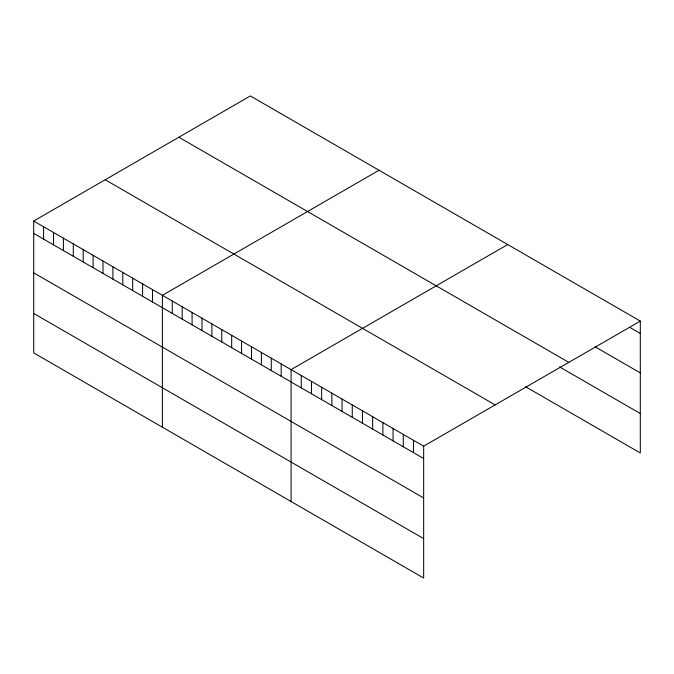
<?xml version="1.0" encoding="UTF-8"?>
<svg xmlns="http://www.w3.org/2000/svg" width="674" height="674" viewBox="0 0 674 674"><rect width="100%" height="100%" fill="white"/><g stroke="black" fill="none" stroke-linecap="round" stroke-linejoin="round"><path stroke-width="1.01" d="M33.7 221.03L423.66 446.171L423.66 578.048L33.7 352.906L33.7 221.03L250.34 95.952L640.3 321.094L640.3 452.97L525.56 386.724M379.032 170.252L162.383 295.33L162.383 427.198M507.716 244.544L291.075 369.622L291.075 501.498M423.66 446.171L640.3 321.094M630.097 327.556L640.3 333.445M595.252 346.883L640.3 372.891M178.854 137.226L568.805 362.368M559.555 366.909L640.3 413.524M105.195 179.756L495.146 404.897M33.7 233.389L423.66 458.522M33.7 272.827L423.66 497.968M33.7 313.461L423.66 538.602M413.457 440.282L413.457 452.633M403.263 434.393L403.263 446.752M393.06 428.504L393.06 440.863M382.866 422.615L382.866 434.974M372.663 416.734L372.663 429.085M362.46 410.845L362.46 423.196M352.266 404.956L352.266 417.307M342.063 399.067L342.063 411.418M331.869 393.178L331.869 405.529M321.667 387.289L321.667 399.64M311.472 381.4L311.472 393.751M301.27 375.511L301.27 387.87M281.176 363.909L281.176 376.261M271.277 358.197L271.277 370.548M261.377 352.477L261.377 364.836M251.478 346.765L251.478 359.116M241.578 341.052L241.578 353.403M231.679 335.332L231.679 347.691M221.78 329.62L221.78 341.971M211.88 323.908L211.88 336.259M201.981 318.187L201.981 330.538M192.082 312.475L192.082 324.826M182.182 306.754L182.182 319.114M172.283 301.042L172.283 313.393M152.484 289.609L152.484 301.969M142.585 283.897L142.585 296.248M132.685 278.185L132.685 290.536M122.794 272.464L122.794 284.824M112.895 266.752L112.895 279.103M102.996 261.04L102.996 273.391M93.096 255.32L93.096 267.679M83.197 249.607L83.197 261.959M73.297 243.895L73.297 256.246M63.398 238.175L63.398 250.534M53.499 232.463L53.499 244.814M43.599 226.75L43.599 239.102"/></g></svg>
